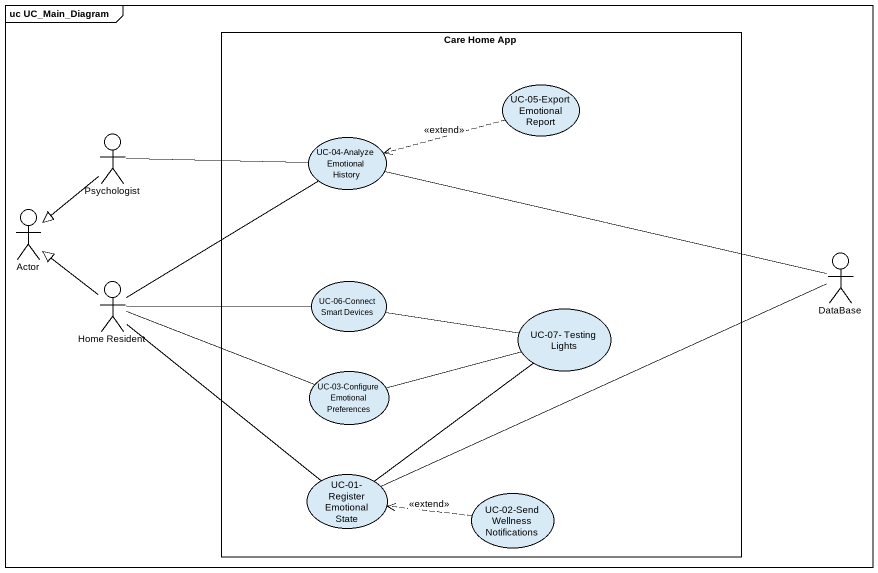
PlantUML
@startuml
mainframe uc UC_Main_Diagram
rectangle "Care Home App" as Care_Home_App {
  usecase "UC-05-Export Emotional Report" as UC_05_Export_Emotional
  usecase "UC-04-Analyze Emotional History" as UC_04_Analyze_Emotional
  usecase "UC-06-Connect Smart Devices" as UC_06_Connect_Smart_Devices
  usecase "UC-07- Testing Lights" as UC_07_Testing_Lights
  usecase "UC-03-Configure Emotional Preferences" as UC_03_Configure_Emotional
  usecase "UC-01- Register Emotional State" as UC_01_Register_Emotional
  usecase "UC-02-Send Wellness Notifications" as UC_02_Send_Wellness
}
actor Psychologist
actor "Actor" as Actor_
actor "Home Resident" as Home_Resident
actor "DataBase" as DataBase_
UC_05_Export_Emotional .left.> UC_04_Analyze_Emotional : <<extend>>
Psychologist -right- UC_04_Analyze_Emotional
Psychologist --|> Actor_
Home_Resident -up- UC_04_Analyze_Emotional
Home_Resident -up-|> Actor_
Home_Resident -right- UC_06_Connect_Smart_Devices
Home_Resident -right- UC_03_Configure_Emotional
Home_Resident -- UC_01_Register_Emotional
UC_06_Connect_Smart_Devices -right- UC_07_Testing_Lights
DataBase_ -left- UC_04_Analyze_Emotional
UC_03_Configure_Emotional -right- UC_07_Testing_Lights
UC_01_Register_Emotional -right- DataBase_
UC_01_Register_Emotional -up- UC_07_Testing_Lights
UC_02_Send_Wellness .left.> UC_01_Register_Emotional : <<extend>>
@enduml
